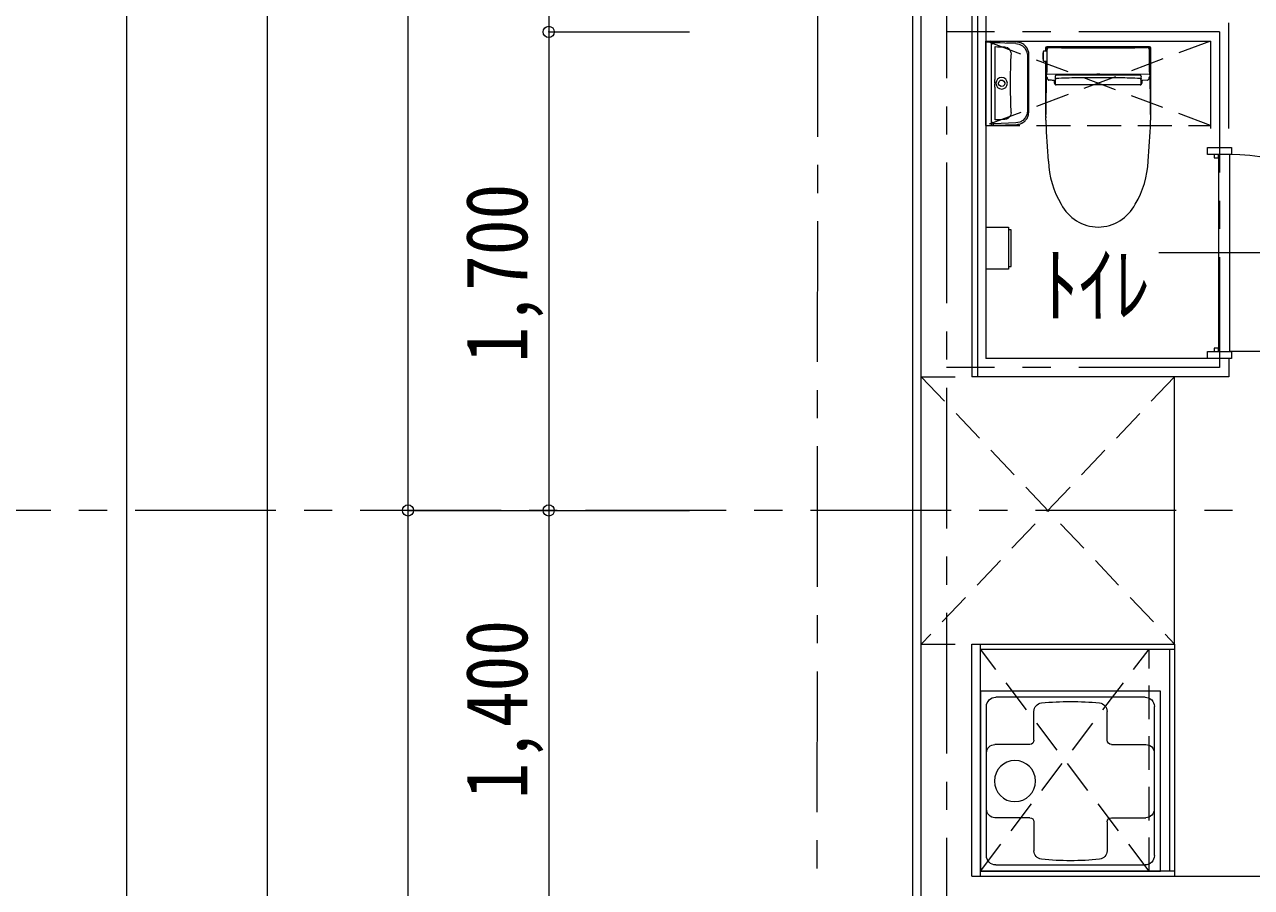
# Model space of a CAD drawing. Units: millimetres at full size; details may follow other scales. Extents: x -443943 to 462275, y -43546 to 79452.
# Drawn here: x -127145 to -122785, y -4031 to -964 of the extents above; entities that cross this region are included whole.
import ezdxf
from ezdxf.enums import TextEntityAlignment as Align

# ---------------------------------------------------------------- set-up
doc = ezdxf.new("R2010")
doc.units = ezdxf.units.MM
doc.header["$LTSCALE"] = 100
doc.header["$PDMODE"] = 32
doc.header["$PDSIZE"] = 40
for name, pattern in [('CHAIN1', [8, 5, -1, 1, -1]), ('DASHED1', [1.8, 1.2, -0.6]), ('DASHED3', [4, 3, -1])]:
    doc.linetypes.add(name, pattern=pattern)
doc.layers.add('4-1_通り芯', color=4, linetype='Continuous', lineweight=9)
doc.layers.add('8-8_強調', color=4, linetype='DASHED3', lineweight=9)
doc.styles.add('ＭＳ ゴシック', font='')
doc.styles.get('ＭＳ ゴシック').set_extended_font_data('MS Gothic')

# ---------------------------------------------------------------- blocks, each defined once
blk = doc.blocks.new('洗濯パン640')
at = {"layer": '8-8_強調', "linetype": 'Continuous'}
for p, q in [((-337.5, 320), (302.5, 320)), ((-337.5, -320), (-337.5, 320)), ((302.5, 320), (302.5, -320)), ((-316, -265), (-316, 265)), ((-283, 298), (248, 298)), ((281, -265), (281, 265)), ((-148, 145), (-148, 247.8)), ((112, 145), (112, 247.8)), ((-163, 130), (-285.5, 130)), ((127, 130), (250.5, 130)), ((280.5, -100), (280.5, 100)), ((-163, -130), (-285.5, -130)), ((127, -130), (250.5, -130)), ((-148, -145), (-148, -247.8)), ((112, -145), (112, -247.8)), ((248, -298), (-283, -298)), ((302.5, -320), (-337.5, -320))]:
    blk.add_line(p, q, dxfattribs=at)
blk.add_circle((179.5, 0), 73, dxfattribs=at)
for centre, radius, start, end in [((-283, 265), 33, 90, 180), ((-118, 247.8), 30, 95.9172, 180), ((-18, -717), 1000, 90, 95.9173), ((-18, -717), 1000, 84.0827, 90), ((82, 247.8), 30, 0, 84.0828), ((248, 265), 33, 0, 90), ((-163, 145), 15, 270, 0), ((127, 145), 15, 180, 270), ((-285.5, 100), 30, 90, 180), ((250.5, 100), 30, 0, 90), ((-285.5, -100), 30, 180, 270), ((-163, -145), 15, 0, 90), ((127, -145), 15, 90, 180), ((250.5, -100), 30, 270, 0), ((-118, -247.8), 30, 180, 264.0827), ((82, -247.8), 30, 275.9173, 0), ((-283, -265), 33, 180, 270), ((-18, 717), 1000, 264.0827, 270), ((-18, 717), 1000, 270, 275.9173), ((248, -265), 33, 270, 0)]:
    blk.add_arc(centre, radius, start, end, dxfattribs=at)

msp = doc.modelspace()

# ---------------------------------------------------------------- linework, layer by layer
at = {"layer": '4-1_通り芯', "linetype": 'CHAIN1'}
for p, q in [((-123868.2, 14545), (-123868.2, -6100.9)), ((-124330.7, -6963.1), (-124316.4, 10354.2)), ((-122898.2, 609.5), (-122898.2, -2183.4)), ((-122898.2, -990.5), (-123868.2, -990.5)), ((-122898.2, -2183.4), (-123868.2, -2183.4)), ((-115051.9, -2690.9), (-127282.4, -2690.9))]:
    msp.add_line(p, q, dxfattribs=at)
at = {"layer": '4-1_通り芯', "color": 7, "lineweight": 15}
for p, q in [((-126782.4, 10354.2), (-126782.4, -6963.1)), ((-126282.4, -6100.9), (-126282.4, 9609.1)), ((-125782.4, -6100.9), (-125782.4, 9609.1)), ((-125282.4, 6609.1), (-125282.4, -6100.9)), ((-123728.2, 2169.1), (-123728.2, -2150.9)), ((-122865.7, -1333.9), (-122865.7, -958)), ((-125282.4, -990.5), (-124782.4, -990.5)), ((-122940.7, -2150.9), (-122940.7, -2125.9)), ((-122916.7, -2113.9), (-122916.7, -2125.9)), ((-122901.7, -2113.9), (-122916.7, -2113.9)), ((-122901.7, -2125.9), (-122901.7, -2113.9)), ((-122865.7, -2150.9), (-122865.7, -2215.9)), ((-122865.7, -2215.9), (-123058.2, -2215.9)), ((-125782.4, -2690.9), (-124782.4, -2690.9)), ((-123058.2, -3165.9), (-123058.2, -3990.9)), ((-123748.2, -3183.9), (-123058.2, -3183.9)), ((-123076.2, -3183.9), (-123076.2, -3972.9)), ((-123108.2, -3332.9), (-123748.2, -3332.9)), ((-123058.2, -3972.9), (-123748.2, -3972.9)), ((-123748.2, -3990.9), (-123058.2, -3990.9))]:
    msp.add_line(p, q, dxfattribs=at)
at = {"layer": '4-1_通り芯', "color": 3, "lineweight": 20}
for p, q in [((-123778.2, 2149.1), (-123778.2, -2215.9)), ((-123058.2, -2215.9), (-123778.2, -2215.9)), ((-123058.2, -3165.9), (-123058.2, -2215.9)), ((-123778.2, -3990.9), (-121978.2, -3990.9))]:
    msp.add_line(p, q, dxfattribs=at)
at = {"layer": '4-1_通り芯'}
for p, q in [((-123758.2, 2169.1), (-123758.2, -2215.9)), ((-123728.2, -1323), (-123728.2, -1023)), ((-123618.7, -1026.8), (-123728.2, -1023)), ((-123728.2, -1026), (-123678.1, -1026)), ((-123708.2, -1026.6), (-123708.2, -1026.6)), ((-123708.1, -1026.6), (-123708.2, -1026.6)), ((-123708.2, -1319.4), (-123708.2, -1026.6)), ((-123708.2, -1037.3), (-123706.6, -1032.5)), ((-123708.2, -1038.7), (-123708.1, -1038.6)), ((-123706.6, -1032.5), (-123702.4, -1029.6)), ((-123702.4, -1029.6), (-123699.9, -1029.3)), ((-123622.1, -1032.1), (-123699.9, -1029.3)), ((-123678.2, -1043.4), (-123661, -1044)), ((-123661, -1044), (-123656.7, -1045)), ((-123655.8, -1045.3), (-123653, -1046.5)), ((-123622.1, -1032.1), (-123609.8, -1034.3)), ((-123616.9, -1026.9), (-123618.7, -1026.8)), ((-123616.9, -1026.9), (-123616.9, -1026.9)), ((-123609.8, -1034.3), (-123598.7, -1039.9)), ((-123598.7, -1039.9), (-123589.8, -1048.4)), ((-123582.3, -1048.2), (-123587.4, -1041.3)), ((-123150, -1043), (-123508.8, -1043)), ((-123695.5, -1083.4), (-123695.4, -1075.3)), ((-123695.4, -1075.3), (-123695.4, -1067.2)), ((-123648.2, -1049.7), (-123644.3, -1053.9)), ((-123643.7, -1054.7), (-123639.9, -1063.7)), ((-123639.9, -1063.7), (-123639.3, -1068.4)), ((-123639.3, -1070.8), (-123639.6, -1073.1)), ((-123639.3, -1068.9), (-123639.3, -1070.8)), ((-123589.8, -1048.4), (-123583.8, -1059.2)), ((-123583.8, -1059.2), (-123581.2, -1073.5)), ((-123580.4, -1051.5), (-123582.3, -1048.2)), ((-123581.2, -1073.5), (-123581.2, -1272.5)), ((-123576.3, -1064.1), (-123580.4, -1051.5)), ((-123575.6, -1072.4), (-123576.3, -1064.1)), ((-123525.1, -1063.4), (-123525.1, -1089.3)), ((-123523, -1058.6), (-123523.4, -1058.6)), ((-123512.6, -1058.7), (-123523, -1058.7)), ((-123517, -1051.4), (-123517, -1058.7)), ((-123141.8, -1221.4), (-123141.8, -1051.4)), ((-123695.8, -1136.3), (-123695.7, -1132.2)), ((-123695.7, -1124.1), (-123695.6, -1116)), ((-123695.6, -1116), (-123695.5, -1107.8)), ((-123523.4, -1094.1), (-123523, -1094.1)), ((-123523, -1094.1), (-123512.6, -1094.1)), ((-123517, -1094.1), (-123517, -1190.4)), ((-123512, -1129.3), (-123512, -1129.3)), ((-123146.8, -1129.3), (-123146.8, -1129.3)), ((-123696.3, -1168.9), (-123696.3, -1166.9)), ((-123696.3, -1170.9), (-123696.3, -1168.9)), ((-123696.3, -1170.9), (-123696.3, -1173)), ((-123696.3, -1173), (-123696.3, -1175)), ((-123696.3, -1177.1), (-123696.3, -1175)), ((-123696.3, -1179.1), (-123696.3, -1177.1)), ((-123696.2, -1160.7), (-123696.1, -1156.7)), ((-123696.1, -1156.7), (-123696, -1152.6)), ((-123695.8, -1140.4), (-123695.8, -1136.3)), ((-123683.7, -1173), (-123681.7, -1166.7)), ((-123683.3, -1175.8), (-123683.7, -1173)), ((-123680.2, -1181.1), (-123683.3, -1175.8)), ((-123681.7, -1166.7), (-123676.5, -1162.5)), ((-123676.5, -1162.5), (-123669.9, -1162)), ((-123669.9, -1162), (-123664.4, -1165)), ((-123664.4, -1165), (-123661.4, -1170.9)), ((-123661.2, -1173), (-123662.9, -1179)), ((-123661.4, -1170.9), (-123661.2, -1173)), ((-123642.1, -1173), (-123642.2, -1185.9)), ((-123514.5, -1173.5), (-123514.4, -1172.4)), ((-123513.4, -1140.2), (-123512.4, -1139)), ((-123512.3, -1151.8), (-123510.6, -1151.8)), ((-123484.4, -1173), (-123484.4, -1165.9)), ((-123480.7, -1178.5), (-123480.7, -1175.3)), ((-123478.1, -1142.7), (-123180.7, -1142.7)), ((-123404.4, -1153.9), (-123405.4, -1153.9)), ((-123334.4, -1140.6), (-123334.4, -1139.8)), ((-123324.4, -1140.6), (-123324.4, -1139.8)), ((-123253.4, -1153.9), (-123254.4, -1153.9)), ((-123178.2, -1175.3), (-123178.2, -1178.5)), ((-123177.1, -1150.2), (-123177.1, -1150.2)), ((-123174.4, -1165.9), (-123174.4, -1173)), ((-123154.3, -1162), (-123171.7, -1163)), ((-123171.7, -1163), (-123171.7, -1163)), ((-123146.5, -1151.8), (-123148.2, -1151.8)), ((-123146.6, -1138.9), (-123145.5, -1140.2)), ((-123144.4, -1172.4), (-123144.4, -1173.5)), ((-123696.2, -1181.1), (-123696.3, -1179.1)), ((-123696, -1193.4), (-123696.1, -1189.3)), ((-123696, -1197.4), (-123696, -1193.4)), ((-123695.7, -1213.7), (-123695.8, -1209.6)), ((-123695.7, -1217.8), (-123695.7, -1213.7)), ((-123674.2, -1184.1), (-123680.2, -1181.1)), ((-123667.6, -1183.1), (-123674.2, -1184.1)), ((-123662.9, -1179), (-123667.6, -1183.1)), ((-123479.7, -1178.8), (-123480.9, -1178.4)), ((-123180.4, -1179), (-123478.4, -1179)), ((-123695.5, -1238.1), (-123695.6, -1230)), ((-123695.5, -1246.2), (-123695.5, -1238.1)), ((-123695.4, -1270.6), (-123695.5, -1262.5)), ((-123641.6, -1223.4), (-123640.7, -1248.1)), ((-123640.7, -1248.1), (-123639.6, -1272.8)), ((-123708.1, -1307.3), (-123708.2, -1307.2)), ((-123695.4, -1278.8), (-123695.4, -1270.6)), ((-123661.1, -1302), (-123678.2, -1302.6)), ((-123657, -1301.1), (-123661.1, -1302)), ((-123655.9, -1300.7), (-123656.3, -1300.9)), ((-123652.9, -1299.5), (-123655.9, -1300.7)), ((-123644.3, -1292), (-123648.1, -1296.2)), ((-123643.7, -1291.2), (-123644.3, -1292)), ((-123641.5, -1287.3), (-123643.7, -1291.2)), ((-123639.9, -1282.2), (-123641.5, -1287.3)), ((-123639.3, -1277.5), (-123639.9, -1282.2)), ((-123639.6, -1272.8), (-123639.5, -1273.6)), ((-123639.4, -1273.8), (-123639.3, -1275.1)), ((-123597.3, -1305), (-123608.2, -1311.1)), ((-123588.7, -1296.1), (-123597.3, -1305)), ((-123583.1, -1284.8), (-123588.7, -1296.1)), ((-123587.4, -1304.6), (-123582.3, -1297.7)), ((-123581.2, -1272.5), (-123583.1, -1284.8)), ((-123582.3, -1297.7), (-123577.1, -1285.5)), ((-123577.1, -1285.5), (-123575.6, -1273.5)), ((-123575.6, -1273.5), (-123575.6, -1273.5)), ((-123515.3, -1303.9), (-123515.5, -1305.4)), ((-123143.6, -1294.6), (-123143.1, -1294.5)), ((-123143.4, -1305.4), (-123143.6, -1303.9)), ((-123142.7, -1294), (-123142.6, -1293.5)), ((-123728.2, -1323), (-123711.1, -1322.4)), ((-123710.9, -1322.4), (-123711.1, -1322.4)), ((-123708.2, -1308.6), (-123706.5, -1313.5)), ((-123708.1, -1319.4), (-123708.2, -1319.4)), ((-123706.5, -1313.5), (-123702.3, -1316.3)), ((-123702.6, -1322.1), (-123701.9, -1322.1)), ((-123702.3, -1316.3), (-123699.9, -1316.6)), ((-123700.1, -1322), (-123701.9, -1322.1)), ((-123700.1, -1322), (-123698.9, -1321.9)), ((-123622.1, -1313.9), (-123699.9, -1316.6)), ((-123698.9, -1321.9), (-123618.7, -1319.1)), ((-123608.2, -1311.1), (-123622.1, -1313.9)), ((-123618.7, -1319.1), (-123616.9, -1319.1)), ((-123616.9, -1319), (-123616.9, -1319.1)), ((-122901.7, -1425.9), (-122901.7, -2125.9)), ((-122861.7, -2125.9), (-122861.7, -1425.9)), ((-122614.1, -1775.9), (-123114.1, -1775.9)), ((-122161.7, -2125.9), (-122861.7, -2125.9))]:
    msp.add_line(p, q, dxfattribs=at)
at = {"layer": '4-1_通り芯', "color": 7, "linetype": 'DASHED1', "lineweight": 15}
for p, q in [((-122930.7, -1023), (-123728.2, -1323)), ((-123748.2, -3972.9), (-123148.2, -3183.9)), ((-123148.2, -3972.9), (-123748.2, -3183.9)), ((-123148.2, -3972.9), (-123148.2, -3183.9))]:
    msp.add_line(p, q, dxfattribs=at)
at = {"layer": '4-1_通り芯', "color": 3, "linetype": 'DASHED1', "lineweight": 20}
for p, q in [((-123958.2, -2215.9), (-123778.2, -2215.9)), ((-123958.2, -2215.9), (-123058.2, -3165.9)), ((-123058.2, -2215.9), (-123958.2, -3165.9)), ((-123958.2, -3165.9), (-123758.2, -3165.9))]:
    msp.add_line(p, q, dxfattribs=at)
at = {"layer": '4-1_通り芯', "color": 7, "lineweight": 15}
for points in [[(-121828.2, -6220.9), (-123988.2, -6220.9), (-123988.2, 2194.1), (-123918.2, 2194.1)], [(-123728.2, -1023), (-122930.7, -1023), (-122930.7, -1333.9)], [(-122916.7, -1425.9), (-122916.7, -1437.9), (-122901.7, -1437.9), (-122901.7, -1425.9)], [(-122940.7, -2125.9), (-122855.7, -2125.9), (-122855.7, -2150.9), (-123728.2, -2150.9)], [(-123748.2, -3990.9), (-123748.2, -3165.9), (-123058.2, -3165.9)]]:
    msp.add_lwpolyline(points, dxfattribs=at)
at = {"layer": '4-1_通り芯', "color": 3, "lineweight": 20}
for points in [[(-121358.2, -5593.5), (-121258.2, -5593.5), (-121258.2, -5980.9), (-121858.2, -5980.9), (-121858.2, -6190.9), (-123958.2, -6190.9), (-123958.2, 2184.1), (-123918.2, 2184.1)], [(-123778.2, -3990.9), (-123778.2, -3165.9), (-123058.2, -3165.9)]]:
    msp.add_lwpolyline(points, dxfattribs=at)
at = {"layer": '4-1_通り芯', "color": 7, "linetype": 'DASHED1', "lineweight": 15}
msp.add_lwpolyline([(-123728.2, -1323), (-122930.7, -1323), (-123728.2, -1023)], dxfattribs=at)
at = {"layer": '4-1_通り芯'}
for points in [[(-123695.4, -1067.2), (-123695.4, -1059), (-123695.4, -1042.8)], [(-123695.4, -1042.8), (-123686.8, -1043.1), (-123678.2, -1043.4)], [(-123695.5, -1107.8), (-123695.5, -1099.7), (-123695.5, -1091.6), (-123695.5, -1083.4)], [(-123639.6, -1073.1), (-123640.7, -1097.8), (-123641.6, -1122.5), (-123642, -1134.9), (-123642.1, -1147.4), (-123642.1, -1173)], [(-123575.6, -1273.5), (-123575.6, -1072.4), (-123575.6, -1072.4)], [(-123695.7, -1132.2), (-123695.7, -1128.2), (-123695.7, -1124.1)], [(-123696.3, -1166.9), (-123696.2, -1164.8), (-123696.2, -1160.7)], [(-123696, -1152.6), (-123696, -1148.5), (-123695.9, -1144.4), (-123695.8, -1140.4)], [(-123511.1, -1140.1), (-123334.7, -1139.8), (-123334.7, -1139.8), (-123324.1, -1139.8), (-123324.1, -1139.8), (-123147.8, -1140.1)], [(-123481.6, -1158.1), (-123481.6, -1157.3), (-123481.7, -1156)], [(-123481.5, -1159.4), (-123481.2, -1159.7), (-123481.1, -1159.8)], [(-123324.9, -1141.1), (-123333.9, -1141.1), (-123333.9, -1141.1)], [(-123177.4, -1159.4), (-123177.7, -1159.7), (-123177.7, -1159.8)], [(-123177.2, -1156), (-123177.2, -1157.3), (-123177.2, -1158.1)], [(-123696.1, -1189.3), (-123696.2, -1185.2), (-123696.2, -1181.1)], [(-123695.8, -1209.6), (-123695.8, -1205.6), (-123695.9, -1201.5), (-123696, -1197.4)], [(-123695.6, -1230), (-123695.7, -1221.8), (-123695.7, -1217.8)], [(-123642.2, -1185.9), (-123642.1, -1198.6), (-123642, -1211), (-123641.6, -1223.4)], [(-123695.5, -1262.5), (-123695.5, -1254.4), (-123695.5, -1246.2)], [(-123695.4, -1303.2), (-123695.4, -1286.9), (-123695.4, -1278.8)], [(-123678.2, -1302.6), (-123686.8, -1302.9), (-123695.4, -1303.2)], [(-123648.1, -1296.2), (-123651.1, -1298.4), (-123652.9, -1299.5)], [(-123516.1, -1294), (-123516.1, -1294), (-123516.2, -1293.5)], [(-123514.9, -1294.7), (-123515.3, -1294.6), (-123515.7, -1294.5), (-123515.7, -1294.4)], [(-123702.8, -1322.1), (-123703.7, -1322.1), (-123710.9, -1322.4)], [(-123728.2, -1683.9), (-123648.2, -1683.9), (-123648.2, -1833.9), (-123728.2, -1833.9)], [(-123648.2, -1823.9), (-123638.2, -1823.9), (-123638.2, -1693.9), (-123648.2, -1693.9)]]:
    msp.add_lwpolyline(points, dxfattribs=at)
at = {"layer": '4-1_通り芯', "color": 7, "lineweight": 15}
msp.add_lwpolyline([(-122940.7, -1400.9), (-122855.7, -1400.9), (-122855.7, -1425.9), (-122940.7, -1425.9)], close=True, dxfattribs=at)
at = {"layer": '4-1_通り芯'}
for centre, radius, start, end in [((-123711.2, -1026.6), 3, 0, 88), ((-123663.3, -1066.8), 22.8, 57.4343, 62.9227), ((-123620.1, -1070.8), 44, 76.4289, 85.8947), ((-123620, -1070.7), 43.9, 64.904, 76.4374), ((-123620.1, -1070.8), 44, 59.2019, 64.9128), ((-123620.2, -1071), 44.2, 47.8298, 59.2033), ((-123620.4, -1071.3), 44.6, 42.2349, 47.8379), ((-123509.6, -1050.4), 7.47, 84.1319, 187.4101), ((169564132.3, -938935.7), 169690235.8, 179.68332, 179.68335), ((-123504.1, -1053.9), 7.58, 83.189, 186.4095), ((-123327.7, 148388.5), 149435, 269.93273, 269.99935), ((-123331.1, 148388.5), 149435, 270.00065, 270.06727), ((-123154.8, -1053.9), 7.58, 353.5905, 96.811), ((-123149.2, -1050.4), 7.47, 352.5899, 95.8681), ((-169810773.6, -938935.6), 169690218.3, 0.31665, 0.31668), ((-123664.3, -1068.3), 24.6, 49.0049, 57.4548), ((-123448.3, -1076.4), 78, 170.94, 179.9999), ((-123448.3, -1076.4), 78, 180.0001, 189.06), ((-123473.9, -1076.4), 52.8, 160.7591, 165.5973), ((-123524.9, -1063.3), 0.2, 165.5973, 191.973), ((-123524.9, -1089.5), 0.2, 168.871, 194.4036), ((-123473.9, -1076.4), 52.8, 194.4027, 199.2409), ((-123523.3, -1059.1), 0.5, 90, 160.7591), ((-123523.3, -1093.6), 0.5, 199.2409, 270), ((-123577.3, -1132.8), 65.3, 354.665, 1.6574), ((2117202.8, -13512.9), 2240749.1, 179.68335, 179.68339), ((-123081.6, -1132.8), 65.3, 178.3426, 185.335), ((-123672.4, -1173), 20.4, 0.0003, 179.9997), ((-123672.4, -1173), 20.4, 180.0002, 359.9998), ((-118019.6, -1254.2), 5495.5, 179.1579, 180.3152), ((-123370.9, -1159.3), 143.7, 172.3652, 181.6924), ((-123411, -1168.2), 103.5, 171.4324, 182.2963), ((-123512.4, -1152.8), 1, 90.0249, 180.0248), ((-122592.3, -1870.4), 1175.4, 141.5109, 141.5164), ((-123511.2, -1139), 1.07, 172.8097, 277.2192), ((-123510.7, -1153), 1.2, 10.9098, 84.522), ((-123534.5, -1158.3), 25.6, 359.4788, 11.8052), ((-123505.7, -1158.2), 3.25, 185.3318, 243.2861), ((-123504.4, -1157.2), 4.78, 234.344, 268.2095), ((-123850.8, -7575.2), 6422.5, 86.75437, 86.9097), ((-123487.2, -1165.7), 2.73, 356.4752, 90.0335), ((-123478.4, -1173), 6, 180, 247.0026), ((-123208, -1149.6), 273.8, 180.1216, 181.3396), ((-129622.8, -652.8), 6161.2, 355.3699, 355.39994), ((-123472.5, -1158), 9.13, 180.7107, 189.3604), ((-123473.7, -1149.1), 8.1, 150.1531, 164.8184), ((-123637.8, -1172), 157.1, 358.79, 4.4615), ((-123477.6, -1159.7), 3.5, 93.1839, 180.2873), ((-123470.5, -1153.7), 13.4, 124.6397, 139.5377), ((-123395, -2613.2), 1459.4, 90.4107, 93.255), ((-123333.5, -12127.2), 10973.5, 89.97849, 90.37009), ((-123333.9, -1140.6), 0.5, 180.1094, 270.109), ((-123325.3, -12127.1), 10973.4, 89.62991, 90.02151), ((-123324.9, -1140.6), 0.5, 269.891, 359.8906), ((-123263.9, -2615), 1461.1, 86.7466, 89.5875), ((-123181.2, -1159.7), 3.5, 359.7108, 86.816), ((-123188.3, -1153.7), 13.4, 40.4623, 55.3603), ((-123185.2, -1149.1), 8.1, 15.1816, 29.8469), ((-123021.1, -1172), 157.1, 175.5385, 181.21), ((-123180.4, -1173), 6, 292.9975, 0), ((-89457, 1554.5), 33828.4, 184.58041, 184.58589), ((-123186.4, -1157.9), 9.14, 350.6403, 359.2909), ((-123450.9, -1149.6), 273.8, 358.6605, 359.8784), ((-123171.7, -1165.7), 2.65, 88.9319, 184.0554), ((-123154.4, -1157.5), 4.5, 271.5439, 307.3798), ((-123153.4, -1158.1), 3.5, 299.7876, 352.8424), ((-123124.3, -1158.3), 25.6, 168.2016, 180.518), ((-123148.3, -1152.9), 1.07, 89.7211, 172.6656), ((-123147.6, -1139), 1.07, 262.7246, 7.2465), ((-123165.1, -1161), 20.8, 349.6918, 25.9739), ((-123287.9, -1159.3), 143.7, 358.3076, 7.6348), ((-123530.3, -1176.1), 385.8, 0.5728, 1.6908), ((-128639.3, -1254.2), 5495.5, 359.6848, 0.8421), ((-119095, -1212.1), 4422.1, 179.7199, 180.841), ((-123479.7, -1175.8), 2.92, 229.2276, 245.8392), ((-123478.4, -1173), 6, 247.0026, 270), ((-123180.4, -1173), 6, 270, 292.9975), ((-125644.9, -1230.1), 2503.1, 358.9272, 0.2002), ((-123665.6, -1271.5), 30.8, 286.204, 287.5747), ((-123665.8, -1276.8), 26.5, 358.5666, 3.6161), ((-123620.2, -1275), 44.2, 300.7964, 312.1705), ((-123620.5, -1274.7), 44.6, 312.1624, 317.7647), ((-121229.3, -1232.9), 2287.7, 181.1038, 181.5177), ((-123515.2, -1293.6), 0.94, 201.3919, 237.1167), ((-123515.2, -1293.6), 0.97, 201.8228, 236.7508), ((-123460.6, -1308.3), 54.9, 176.9098, 183.0152), ((-123649.6, -1293.7), 134.7, 355.6398, 1.4428), ((-124187.5, -1293), 672.5, 0.2326, 0.7309), ((-122471.4, -1293), 672.5, 179.2691, 179.7674), ((-123009.2, -1293.7), 134.7, 178.5572, 184.3602), ((-123198.2, -1308.3), 54.9, 356.9848, 3.0902), ((-123143.6, -1293.6), 0.97, 303.2155, 338.1435), ((-125427.7, -1232.9), 2285.9, 358.4821, 358.8964), ((-123711.2, -1319.4), 3, 272, 0), ((-123620.1, -1275.1), 44, 274.1053, 283.5711), ((-123620, -1275.2), 43.9, 283.5623, 295.0962), ((-123620.1, -1275.2), 44, 295.0874, 300.7979), ((-121223.2, -1233.8), 2293.6, 181.9355, 185.3915), ((-125435.6, -1233.8), 2293.6, 354.6085, 358.0645), ((-122861.7, -2125.9), 700, 0, 90), ((-123189.2, -1438.3), 317.6, 181.9806, 211.1766), ((-123469.6, -1438.3), 317.6, 328.8234, 358.0194), ((-123328.1, -1534.7), 149.3, 207.1098, 269.4956), ((-123330.7, -1534.7), 149.3, 270.5044, 332.8902)]:
    msp.add_arc(centre, radius, start, end, dxfattribs=at)
at = {"layer": '4-1_通り芯', "color": 7}
for p in [(-125282.4, -990.5), (-125782.4, -2690.9), (-125282.4, -2690.9)]:
    msp.add_point(p, dxfattribs=at)

# ---------------------------------------------------------------- block references
at = {"layer": '4-1_通り芯', "xscale": -1}
msp.add_blockref('洗濯パン640', (-123445.7, -3652.9), dxfattribs=at)

# ---------------------------------------------------------------- texts
at = {"layer": '4-1_通り芯', "color": 7, "style": 'ＭＳ ゴシック', "width": 0.85}
for s, p in [('1,700', (-125292.4, -2165.7)), ('1,400', (-125292.4, -3715.9))]:
    msp.add_text(s, height=219.9, rotation=90, dxfattribs=at).set_placement(p, align=Align.BOTTOM_LEFT)
msp.add_text('ﾄｲﾚ', height=219.9, dxfattribs=at).set_placement((-123527.1, -2065.4), align=Align.BOTTOM_LEFT)

doc.saveas('drawing.dxf')
